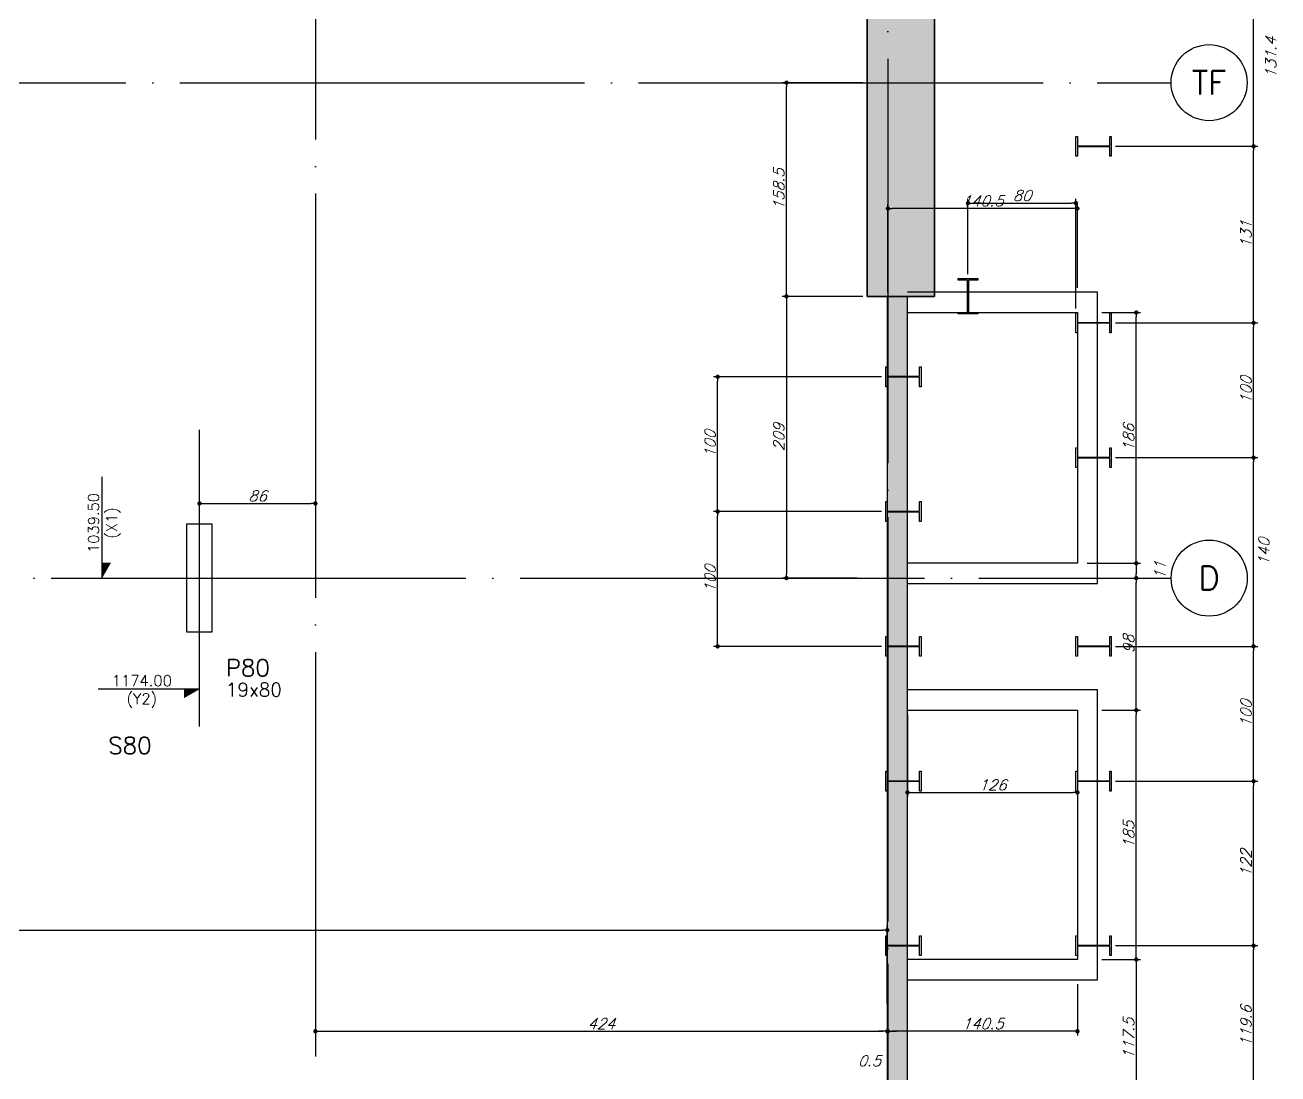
# Model space of a CAD drawing. Header units: millimetres. Extents: x -4281 to 5364, y -2128 to 2372.
# Drawn here: x 2610 to 3539, y -852 to -74 of the extents above; entities that cross this region are included whole.
import ezdxf
from ezdxf.enums import TextEntityAlignment as Align

# ---------------------------------------------------------------- set-up
doc = ezdxf.new("R2010")
doc.units = ezdxf.units.MM
doc.header["$LTSCALE"] = 50
doc.linetypes.add('EIXO', pattern=[6.8, 6, -0.4, 0, -0.4])
doc.layers.add('A-DETL-MBND', color=5, linetype='Continuous', lineweight=9)
for name, color, linetype in [('F-ATRIBUTO', 6, 'Continuous'), ('F-BLOCOS-NOME', 3, 'Continuous'), ('F-COTAS', 106, 'Continuous'), ('F-COTAS-ACUMU-2', 11, 'Continuous'), ('F-COTAS_PM', 106, 'Continuous'), ('F-EIXO', 12, 'EIXO'), ('F-EIXOS-DET', 1, 'Continuous'), ('F-EST-COTA', 1, 'Continuous'), ('F-PILARES-DIM', 172, 'Continuous'), ('F-PILARES-HACH', 174, 'Continuous'), ('F-PILARES-NOME', 170, 'Continuous'), ('F-PILARES-S', 170, 'Continuous'), ('F-PM_EST', 1, 'Continuous'), ('F-SOLIDO-EST', 252, 'Continuous'), ('F-TEXTO', 6, 'Continuous'), ('F-VIGAS', 3, 'Continuous')]:
    doc.layers.add(name, color=color, linetype=linetype)
doc.styles.add('COTA', font='SIMPLEX.SHX')
doc.styles.add('CP-TEXT-INCL', font='romans.shx', dxfattribs={"oblique": 20})
doc.styles.add('MCP', font='romans.shx')
doc.styles.add('ROMANS', font='romans.shx')
doc.dimstyles.new('CP-COTAS-50', dxfattribs={"dimscale": 0.64, "dimtxt": 12.5, "dimasz": 5, "dimexe": 5, "dimexo": 5, "dimgap": 2.5, "dimtad": 1, "dimdec": 1, "dimdsep": 46, "dimtxsty": 'CP-TEXT-INCL', "dimblk1": 'DOT', "dimblk2": 'DOT', "dimsah": 1, "dimcen": 9, "dimclrd": 256, "dimclre": 256, "dimclrt": 256, "dimadec": 0, "dimazin": 0, "dimtfac": 1, "dimtdec": 1, "dimtmove": 2, "dimatfit": 3, "dimldrblk": 'DOT', "dimfxl": 0, "dimtolj": 1, "dimarcsym": 0})

# ---------------------------------------------------------------- blocks, each defined once
blk = doc.blocks.new('*U10')
at = {"layer": 'F-EIXO'}
blk.add_line((0, 0), (0, -2925), dxfattribs=at)
at = {"layer": 'F-TEXTO', "style": 'ROMANS'}
blk.add_attdef('EIXO', text='', height=17.5, rotation=360, dxfattribs=at).set_placement((0, 28.2072), align=Align.MIDDLE_CENTER)
blk = doc.blocks.new('*U4')
at = {"layer": 'F-EIXO'}
blk.add_line((0, 0), (7285, 0), dxfattribs=at)
at = {"layer": 'F-TEXTO', "style": 'ROMANS'}
blk.add_attdef('EIXO', text='', height=17.5, dxfattribs=at).set_placement((-28.2072, 0), align=Align.MIDDLE_CENTER)
blk = doc.blocks.new('*U5')
at = {"layer": 'F-EIXO'}
blk.add_line((0, 0), (7197, 0), dxfattribs=at)
at = {"layer": 'F-TEXTO', "style": 'ROMANS'}
blk.add_attdef('EIXO', text='', height=17.5, dxfattribs=at).set_placement((-28.2072, 0), align=Align.MIDDLE_CENTER)
blk = doc.blocks.new('*U11')
at = {"layer": 'F-EIXO'}
blk.add_line((0, 0), (0, -2934.72), dxfattribs=at)
at = {"layer": 'F-TEXTO', "style": 'ROMANS'}
blk.add_attdef('EIXO', text='', height=17.5, rotation=360, dxfattribs=at).set_placement((0, 28.21), align=Align.MIDDLE_CENTER)
blk = doc.blocks.new('*U69')
at = {"color": 0}
for p, q in [((22.038, -20.79), (22.038, -19.29)), ((23.48, -22.44), (21.98, -22.44))]:
    blk.add_line(p, q, dxfattribs=at)
for points in [[(22.038, -20.79), (22.038, -20.563), (22.168, -20.563), (22.038, -20.563)], [(23.48, -22.44), (23.253, -22.44), (23.253, -22.57), (23.253, -22.44)]]:
    blk.add_solid(points, dxfattribs=at)
at = {"layer": 'F-EIXOS-DET'}
for p, q in [((23.48, -22.99), (23.48, -18.59)), ((21.28, -20.79), (25.68, -20.79))]:
    blk.add_line(p, q, dxfattribs=at)
at = {"layer": 'F-ATRIBUTO', "style": 'CP-TEXT-INCL', "oblique": 20, "flags": 1}
blk.add_attdef('VALORCE', (24.144, -20.961), '', height=0.05, dxfattribs=at)
at = {"layer": 'F-EST-COTA', "color": 2, "style": 'COTA'}
blk.add_attdef('COTAX_CE-2', text='', height=0.16, rotation=90, dxfattribs=at).set_placement((22.038, -19.973), align=Align.BOTTOM_CENTER)
blk.add_attdef('NOME_EIXO_X', text='', height=0.16, rotation=90, dxfattribs=at).set_placement((22.098, -19.973), align=Align.TOP_CENTER)
at = {"layer": 'F-EST-COTA', "color": 2, "style": 'COTA', "flags": 1}
for tag, p in [('COTA_X', (23.648, -20.237)), ('COTA_Y', (23.661, -20.536))]:
    blk.add_attdef(tag, p, '', height=0.2, dxfattribs=at)
at = {"layer": 'F-EST-COTA', "color": 2, "style": 'COTA'}
blk.add_attdef('COTAY_CE-2', text='', height=0.16, dxfattribs=at).set_placement((22.626, -22.44), align=Align.BOTTOM_CENTER)
blk.add_attdef('NOME_EIXO_Y', text='', height=0.16, dxfattribs=at).set_placement((22.626, -22.5), align=Align.TOP_CENTER)
blk = doc.blocks.new('_DOT')
at = {"color": 0, "linetype": 'ByBlock'}
blk.add_line((-0.5, 0), (-1, 0), dxfattribs=at)
at = {"color": 0, "linetype": 'ByBlock', "const_width": 0.5}
blk.add_lwpolyline([(-0.25, 0, 1), (0.25, 0, 1)], format="xyb", close=True, dxfattribs=at)
blk = doc.blocks.new('*D181')
at = {"layer": 'DEFPOINTS', "color": 0, "transparency": 16777216}
for p in [(2825.5, -429.14), (2825.5, -429.14), (2739.5, -484.5)]:
    blk.add_point(p, dxfattribs=at)
at = {"layer": 'F-COTAS', "lineweight": -2, "transparency": 16777216}
for p, q in [((2739.5, -481.3), (2739.5, -425.94)), ((2742.7, -429.14), (2822.3, -429.14))]:
    blk.add_line(p, q, dxfattribs=at)
at = {"layer": 'F-COTAS', "lineweight": -2, "transparency": 16777216, "xscale": 3.2, "yscale": 3.2, "zscale": 3.2, "rotation": 180}
blk.add_blockref('_DOT', (2739.5, -429.14), dxfattribs=at)
at = {"layer": 'F-COTAS', "lineweight": -2, "transparency": 16777216, "xscale": 3.2, "yscale": 3.2, "zscale": 3.2}
blk.add_blockref('_DOT', (2825.5, -429.14), dxfattribs=at)
at = {"layer": 'F-COTAS', "transparency": 16777216, "insert": (2782.5, -423.54), "char_height": 8, "attachment_point": 5, "style": 'CP-TEXT-INCL'}
blk.add_mtext('\\A1;86', dxfattribs=at)
blk = doc.blocks.new('A$C738E28E5')
at = {"layer": 'F-SOLIDO-EST'}
h = blk.add_hatch(color=256, dxfattribs=at)
h.dxf.hatch_style = 1
h.paths.add_polyline_path([(3284.5, -25.5), (3267.5, -25.5), (3266, -8.5), (3253, -8.5), (3251.5, -25.5), (3234.5, -25.5), (3234.5, -275.5), (3284.5, -275.5)])
h = blk.add_hatch(color=256, dxfattribs=at)
h.dxf.hatch_style = 1
h.paths.add_polyline_path([(1781.58, -934.5), (3264.5, -934.5), (3264.5, -275.5), (3249.5, -275.5), (3249.5, -919.5), (1780.63, -919.5), (1544.38, -949.5), (760.5, -949.5), (760.5, -479.5), (645.5, -479.5), (645.5, -498.5), (745.5, -498.5), (745.5, -964.5), (1545.33, -964.5)])
blk = doc.blocks.new('A$C3CB31523')
at = {"layer": 'F-VIGAS'}
for p, q in [((3234.5, 4974.5), (3234.5, 4724.5)), ((3234.5, 4724.5), (3234.5, 4974.5)), ((3284.5, 4724.5), (3284.5, 4974.5)), ((3284.5, 4974.5), (3284.5, 4724.5)), ((3234.5, 4724.5), (3284.5, 4724.5)), ((3284.5, 4724.5), (3234.5, 4724.5))]:
    blk.add_line(p, q, dxfattribs=at)
for points in [[(645.5, 4501.5), (745.5, 4501.5), (745.5, 4035.5), (1545.33, 4035.5), (1781.58, 4065.5), (3264.5, 4065.5), (3264.5, 4724.5)], [(3249.5, 4724.5), (3249.5, 4080.5), (1780.63, 4080.5), (1544.38, 4050.5), (760.5, 4050.5), (760.5, 4520.5), (645.5, 4520.5)]]:
    blk.add_lwpolyline(points, dxfattribs=at)
at = {"layer": 'F-SOLIDO-EST'}
blk.add_blockref('A$C738E28E5', (0, 5000), dxfattribs=at)
blk = doc.blocks.new('*D249')
at = {"layer": 'DEFPOINTS', "color": 0, "transparency": 16777216}
for p in [(2825.5, -766.75), (3249.5, -766.75), (3249.5, -820.66)]:
    blk.add_point(p, dxfattribs=at)
at = {"layer": 'F-COTAS', "lineweight": -2, "transparency": 16777216}
for p, q in [((2825.5, -769.95), (2825.5, -823.86)), ((3249.5, -769.95), (3249.5, -823.86)), ((2828.7, -820.66), (3246.3, -820.66))]:
    blk.add_line(p, q, dxfattribs=at)
at = {"layer": 'F-COTAS', "lineweight": -2, "transparency": 16777216, "xscale": 3.2, "yscale": 3.2, "zscale": 3.2, "rotation": 180}
blk.add_blockref('_DOT', (2825.5, -820.66), dxfattribs=at)
at = {"layer": 'F-COTAS', "lineweight": -2, "transparency": 16777216, "xscale": 3.2, "yscale": 3.2, "zscale": 3.2}
blk.add_blockref('_DOT', (3249.5, -820.66), dxfattribs=at)
at = {"layer": 'F-COTAS', "transparency": 16777216, "insert": (3037.5, -815.06), "char_height": 8, "attachment_point": 5, "style": 'CP-TEXT-INCL'}
blk.add_mtext('\\A1;424', dxfattribs=at)
blk = doc.blocks.new('*D261')
at = {"layer": 'DEFPOINTS', "color": 0, "transparency": 16777216}
for p in [(3249.5, -745.67), (3249.5, -803.49), (1780.63, -919.5)]:
    blk.add_point(p, dxfattribs=at)
at = {"layer": 'F-COTAS', "lineweight": -2, "transparency": 16777216}
for p, q in [((1780.63, -916.3), (1780.63, -742.47)), ((3249.5, -800.29), (3249.5, -742.47)), ((1783.83, -745.67), (3246.3, -745.67))]:
    blk.add_line(p, q, dxfattribs=at)
at = {"layer": 'F-COTAS', "lineweight": -2, "transparency": 16777216, "xscale": 3.2, "yscale": 3.2, "zscale": 3.2, "rotation": 180}
blk.add_blockref('_DOT', (1780.63, -745.67), dxfattribs=at)
at = {"layer": 'F-COTAS', "lineweight": -2, "transparency": 16777216, "xscale": 3.2, "yscale": 3.2, "zscale": 3.2}
blk.add_blockref('_DOT', (3249.5, -745.67), dxfattribs=at)
at = {"layer": 'F-COTAS', "transparency": 16777216, "insert": (2515.07, -740.07), "char_height": 8, "attachment_point": 5, "style": 'CP-TEXT-INCL'}
blk.add_mtext('\\A1;1468.9', dxfattribs=at)
blk = doc.blocks.new('*D262')
at = {"layer": 'DEFPOINTS', "color": 0, "transparency": 16777216}
for p in [(3174.73, -117), (3234.5, -117), (3234.5, -275.5)]:
    blk.add_point(p, dxfattribs=at)
at = {"layer": 'F-COTAS', "lineweight": -2, "transparency": 16777216}
for p, q in [((3231.3, -117), (3171.53, -117)), ((3174.73, -272.3), (3174.73, -120.2)), ((3231.3, -275.5), (3171.53, -275.5))]:
    blk.add_line(p, q, dxfattribs=at)
at = {"layer": 'F-COTAS', "lineweight": -2, "transparency": 16777216, "xscale": 3.2, "yscale": 3.2, "zscale": 3.2}
for p, rotation in [((3174.73, -117), 90), ((3174.73, -275.5), 270)]:
    blk.add_blockref('_DOT', p, dxfattribs=dict(at, rotation=rotation))
at = {"layer": 'F-COTAS', "transparency": 16777216, "insert": (3169.13, -196.25), "char_height": 8, "attachment_point": 5, "rotation": 90, "style": 'CP-TEXT-INCL'}
blk.add_mtext('\\A1;158.5', dxfattribs=at)
blk = doc.blocks.new('*D263')
at = {"layer": 'DEFPOINTS', "color": 0, "transparency": 16777216}
for p in [(3230.5, -275.5), (3174.73, -484.5), (3230.5, -484.5)]:
    blk.add_point(p, dxfattribs=at)
at = {"layer": 'F-COTAS', "lineweight": -2, "transparency": 16777216}
for p, q in [((3227.3, -275.5), (3171.53, -275.5)), ((3174.73, -278.7), (3174.73, -481.3)), ((3227.3, -484.5), (3171.53, -484.5))]:
    blk.add_line(p, q, dxfattribs=at)
at = {"layer": 'F-COTAS', "lineweight": -2, "transparency": 16777216, "xscale": 3.2, "yscale": 3.2, "zscale": 3.2}
for p, rotation in [((3174.73, -275.5), 90), ((3174.73, -484.5), 270)]:
    blk.add_blockref('_DOT', p, dxfattribs=dict(at, rotation=rotation))
at = {"layer": 'F-COTAS', "transparency": 16777216, "insert": (3169.13, -380), "char_height": 8, "attachment_point": 5, "rotation": 90, "style": 'CP-TEXT-INCL'}
blk.add_mtext('\\A1;209', dxfattribs=at)
blk = doc.blocks.new('*D264')
at = {"layer": 'DEFPOINTS', "color": 0, "transparency": 16777216}
for p in [(3250, -210.33), (3250, -275.5), (3390.5, -272.5)]:
    blk.add_point(p, dxfattribs=at)
at = {"layer": 'F-COTAS', "lineweight": -2, "transparency": 16777216}
for p, q in [((3250, -272.3), (3250, -207.13)), ((3387.3, -210.33), (3253.2, -210.33)), ((3390.5, -269.3), (3390.5, -207.13))]:
    blk.add_line(p, q, dxfattribs=at)
at = {"layer": 'F-COTAS', "lineweight": -2, "transparency": 16777216, "xscale": 3.2, "yscale": 3.2, "zscale": 3.2, "rotation": 180}
blk.add_blockref('_DOT', (3250, -210.33), dxfattribs=at)
at = {"layer": 'F-COTAS', "lineweight": -2, "transparency": 16777216, "xscale": 3.2, "yscale": 3.2, "zscale": 3.2}
blk.add_blockref('_DOT', (3390.5, -210.33), dxfattribs=at)
at = {"layer": 'F-COTAS', "transparency": 16777216, "insert": (3320.25, -204.73), "char_height": 8, "attachment_point": 5, "style": 'CP-TEXT-INCL'}
blk.add_mtext('\\A1;140.5', dxfattribs=at)
blk = doc.blocks.new('*D265')
at = {"layer": 'DEFPOINTS', "color": 0, "transparency": 16777216}
for p in [(3250, -767.5), (3390.5, -782.5), (3250, -820.66)]:
    blk.add_point(p, dxfattribs=at)
at = {"layer": 'F-COTAS', "lineweight": -2, "transparency": 16777216}
for p, q in [((3250, -770.7), (3250, -823.86)), ((3390.5, -785.7), (3390.5, -823.86)), ((3387.3, -820.66), (3253.2, -820.66))]:
    blk.add_line(p, q, dxfattribs=at)
at = {"layer": 'F-COTAS', "lineweight": -2, "transparency": 16777216, "xscale": 3.2, "yscale": 3.2, "zscale": 3.2, "rotation": 180}
blk.add_blockref('_DOT', (3250, -820.66), dxfattribs=at)
at = {"layer": 'F-COTAS', "lineweight": -2, "transparency": 16777216, "xscale": 3.2, "yscale": 3.2, "zscale": 3.2}
blk.add_blockref('_DOT', (3390.5, -820.66), dxfattribs=at)
at = {"layer": 'F-COTAS', "transparency": 16777216, "insert": (3320.25, -815.06), "char_height": 8, "attachment_point": 5, "style": 'CP-TEXT-INCL'}
blk.add_mtext('\\A1;140.5', dxfattribs=at)
blk = doc.blocks.new('*D266')
at = {"layer": 'DEFPOINTS', "color": 0, "transparency": 16777216}
for p in [(3405.5, -582.5), (3434.13, -582.5), (3405.5, -767.5)]:
    blk.add_point(p, dxfattribs=at)
at = {"layer": 'F-COTAS', "lineweight": -2, "transparency": 16777216}
for p, q in [((3408.7, -582.5), (3437.33, -582.5)), ((3434.13, -764.3), (3434.13, -585.7)), ((3408.7, -767.5), (3437.33, -767.5))]:
    blk.add_line(p, q, dxfattribs=at)
at = {"layer": 'F-COTAS', "lineweight": -2, "transparency": 16777216, "xscale": 3.2, "yscale": 3.2, "zscale": 3.2}
for p, rotation in [((3434.13, -582.5), 90), ((3434.13, -767.5), 270)]:
    blk.add_blockref('_DOT', p, dxfattribs=dict(at, rotation=rotation))
at = {"layer": 'F-COTAS', "transparency": 16777216, "insert": (3428.53, -675), "char_height": 8, "attachment_point": 5, "rotation": 90, "style": 'CP-TEXT-INCL'}
blk.add_mtext('\\A1;185', dxfattribs=at)
blk = doc.blocks.new('*D267')
at = {"layer": 'DEFPOINTS', "color": 0, "transparency": 16777216}
for p in [(3405.5, -767.5), (3390.5, -885), (3434.13, -885)]:
    blk.add_point(p, dxfattribs=at)
at = {"layer": 'F-COTAS', "lineweight": -2, "transparency": 16777216}
for p, q in [((3408.7, -767.5), (3437.33, -767.5)), ((3434.13, -770.7), (3434.13, -881.8)), ((3393.7, -885), (3437.33, -885))]:
    blk.add_line(p, q, dxfattribs=at)
at = {"layer": 'F-COTAS', "lineweight": -2, "transparency": 16777216, "xscale": 3.2, "yscale": 3.2, "zscale": 3.2}
for p, rotation in [((3434.13, -767.5), 90), ((3434.13, -885), 270)]:
    blk.add_blockref('_DOT', p, dxfattribs=dict(at, rotation=rotation))
at = {"layer": 'F-COTAS', "transparency": 16777216, "insert": (3428.53, -826.25), "char_height": 8, "attachment_point": 5, "rotation": 90, "style": 'CP-TEXT-INCL'}
blk.add_mtext('\\A1;117.5', dxfattribs=at)
blk = doc.blocks.new('*D268')
at = {"layer": 'DEFPOINTS', "color": 0, "transparency": 16777216}
for p in [(3405.5, -484.5), (3434.13, -484.5), (3405.5, -582.5)]:
    blk.add_point(p, dxfattribs=at)
at = {"layer": 'F-COTAS', "lineweight": -2, "transparency": 16777216}
for p, q in [((3408.7, -484.5), (3437.33, -484.5)), ((3434.13, -579.3), (3434.13, -487.7)), ((3408.7, -582.5), (3437.33, -582.5))]:
    blk.add_line(p, q, dxfattribs=at)
at = {"layer": 'F-COTAS', "lineweight": -2, "transparency": 16777216, "xscale": 3.2, "yscale": 3.2, "zscale": 3.2}
for p, rotation in [((3434.13, -484.5), 90), ((3434.13, -582.5), 270)]:
    blk.add_blockref('_DOT', p, dxfattribs=dict(at, rotation=rotation))
at = {"layer": 'F-COTAS', "transparency": 16777216, "insert": (3428.53, -533.5), "char_height": 8, "attachment_point": 5, "rotation": 90, "style": 'CP-TEXT-INCL'}
blk.add_mtext('\\A1;98', dxfattribs=at)
blk = doc.blocks.new('*D269')
at = {"layer": 'DEFPOINTS', "color": 0, "transparency": 16777216}
for p in [(3405.5, -287.5), (3434.13, -287.5), (3405.5, -473.5)]:
    blk.add_point(p, dxfattribs=at)
at = {"layer": 'F-COTAS', "lineweight": -2, "transparency": 16777216}
for p, q in [((3408.7, -287.5), (3437.33, -287.5)), ((3434.13, -470.3), (3434.13, -290.7)), ((3408.7, -473.5), (3437.33, -473.5))]:
    blk.add_line(p, q, dxfattribs=at)
at = {"layer": 'F-COTAS', "lineweight": -2, "transparency": 16777216, "xscale": 3.2, "yscale": 3.2, "zscale": 3.2}
for p, rotation in [((3434.13, -287.5), 90), ((3434.13, -473.5), 270)]:
    blk.add_blockref('_DOT', p, dxfattribs=dict(at, rotation=rotation))
at = {"layer": 'F-COTAS', "transparency": 16777216, "insert": (3428.53, -380.5), "char_height": 8, "attachment_point": 5, "rotation": 90, "style": 'CP-TEXT-INCL'}
blk.add_mtext('\\A1;186', dxfattribs=at)
blk = doc.blocks.new('*D270')
at = {"layer": 'DEFPOINTS', "color": 0, "transparency": 16777216}
for p in [(3394.5, -473.5), (3405.5, -484.5), (3434.13, -484.5)]:
    blk.add_point(p, dxfattribs=at)
at = {"layer": 'F-COTAS', "lineweight": -2, "transparency": 16777216}
for p, q in [((3397.7, -473.5), (3437.33, -473.5)), ((3434.13, -476.7), (3434.13, -481.3)), ((3408.7, -484.5), (3437.33, -484.5))]:
    blk.add_line(p, q, dxfattribs=at)
at = {"layer": 'F-COTAS', "lineweight": -2, "transparency": 16777216, "xscale": 3.2, "yscale": 3.2, "zscale": 3.2}
for p, rotation in [((3434.13, -473.5), 90), ((3434.13, -484.5), 270)]:
    blk.add_blockref('_DOT', p, dxfattribs=dict(at, rotation=rotation))
at = {"layer": 'F-COTAS', "transparency": 16777216, "insert": (3451.73, -479), "char_height": 8, "attachment_point": 5, "rotation": 90, "style": 'CP-TEXT-INCL'}
blk.add_mtext('\\A1;11', dxfattribs=at)
blk = doc.blocks.new('*D277')
at = {"layer": 'DEFPOINTS', "color": 0, "transparency": 16777216}
for p in [(3249.5, -797.7), (3250, -797.7), (3250, -820.66)]:
    blk.add_point(p, dxfattribs=at)
at = {"layer": 'F-COTAS', "lineweight": -2, "transparency": 16777216}
for p, q in [((3249.5, -800.9), (3249.5, -823.86)), ((3250, -800.9), (3250, -823.86)), ((3246.3, -820.66), (3243.1, -820.66)), ((3249.5, -820.66), (3250, -820.66)), ((3253.2, -820.66), (3256.4, -820.66))]:
    blk.add_line(p, q, dxfattribs=at)
at = {"layer": 'F-COTAS', "lineweight": -2, "transparency": 16777216, "xscale": 3.2, "yscale": 3.2, "zscale": 3.2}
blk.add_blockref('_DOT', (3249.5, -820.66), dxfattribs=at)
at = {"layer": 'F-COTAS', "lineweight": -2, "transparency": 16777216, "xscale": 3.2, "yscale": 3.2, "zscale": 3.2, "rotation": 180}
blk.add_blockref('_DOT', (3250, -820.66), dxfattribs=at)
at = {"layer": 'F-COTAS', "transparency": 16777216, "insert": (3236.19, -842.66), "char_height": 8, "attachment_point": 5, "style": 'CP-TEXT-INCL'}
blk.add_mtext('\\A1;0.5', dxfattribs=at)
blk = doc.blocks.new('*D285')
at = {"layer": 'DEFPOINTS', "color": 0, "transparency": 16777216}
for p in [(3264.5, -582.5), (3390.5, -582.5), (3390.5, -643.51)]:
    blk.add_point(p, dxfattribs=at)
at = {"layer": 'F-COTAS', "lineweight": -2, "transparency": 16777216}
for p, q in [((3264.5, -585.7), (3264.5, -646.71)), ((3390.5, -585.7), (3390.5, -646.71)), ((3267.7, -643.51), (3387.3, -643.51))]:
    blk.add_line(p, q, dxfattribs=at)
at = {"layer": 'F-COTAS', "lineweight": -2, "transparency": 16777216, "xscale": 3.2, "yscale": 3.2, "zscale": 3.2, "rotation": 180}
blk.add_blockref('_DOT', (3264.5, -643.51), dxfattribs=at)
at = {"layer": 'F-COTAS', "lineweight": -2, "transparency": 16777216, "xscale": 3.2, "yscale": 3.2, "zscale": 3.2}
blk.add_blockref('_DOT', (3390.5, -643.51), dxfattribs=at)
at = {"layer": 'F-COTAS', "transparency": 16777216, "insert": (3327.5, -637.91), "char_height": 8, "attachment_point": 5, "style": 'CP-TEXT-INCL'}
blk.add_mtext('\\A1;126', dxfattribs=at)
blk = doc.blocks.new('Pilares W Gerdau - W250X38_5-1216230-Térreo')
at = {"layer": 'F-PM_EST'}
for p, q in [((-7.35, 11.98), (-7.35, 13.1)), ((-7.35, 13.1), (7.35, 13.1)), ((-7.35, 13.1), (7.35, 13.1)), ((-7.35, 11.98), (-7.35, 13.1)), ((-0.33, 11.98), (-7.35, 11.98)), ((-0.33, 11.98), (-7.35, 11.98)), ((-0.33, -11.98), (-0.33, 11.98)), ((-0.33, -11.98), (-0.33, 11.98)), ((7.35, 11.98), (0.33, 11.98)), ((0.33, 11.98), (0.33, -11.98)), ((0.33, 11.98), (0.33, -11.98)), ((7.35, 11.98), (0.33, 11.98)), ((7.35, 13.1), (7.35, 11.98)), ((7.35, 13.1), (7.35, 11.98)), ((-7.35, -13.1), (-7.35, -11.98)), ((-7.35, -11.98), (-0.33, -11.98)), ((-7.35, -11.98), (-0.33, -11.98)), ((-7.35, -13.1), (-7.35, -11.98)), ((7.35, -13.1), (-7.35, -13.1)), ((7.35, -13.1), (-7.35, -13.1)), ((0.33, -11.98), (7.35, -11.98)), ((0.33, -11.98), (7.35, -11.98)), ((7.35, -11.98), (7.35, -13.1)), ((7.35, -11.98), (7.35, -13.1))]:
    blk.add_line(p, q, dxfattribs=at)
blk = doc.blocks.new('Pilares W Gerdau - W250X38_5-1331976-Térreo')
at = {"layer": 'F-PM_EST'}
for p, q in [((-7.35, 11.98), (-7.35, 13.1)), ((-7.35, 13.1), (7.35, 13.1)), ((-7.35, 13.1), (7.35, 13.1)), ((-7.35, 11.98), (-7.35, 13.1)), ((-0.33, 11.98), (-7.35, 11.98)), ((-0.33, 11.98), (-7.35, 11.98)), ((-0.33, -11.98), (-0.33, 11.98)), ((-0.33, -11.98), (-0.33, 11.98)), ((7.35, 11.98), (0.33, 11.98)), ((0.33, 11.98), (0.33, -11.98)), ((0.33, 11.98), (0.33, -11.98)), ((7.35, 11.98), (0.33, 11.98)), ((7.35, 13.1), (7.35, 11.98)), ((7.35, 13.1), (7.35, 11.98)), ((-7.35, -13.1), (-7.35, -11.98)), ((-7.35, -11.98), (-0.33, -11.98)), ((-7.35, -11.98), (-0.33, -11.98)), ((-7.35, -13.1), (-7.35, -11.98)), ((7.35, -13.1), (-7.35, -13.1)), ((7.35, -13.1), (-7.35, -13.1)), ((0.33, -11.98), (7.35, -11.98)), ((0.33, -11.98), (7.35, -11.98)), ((7.35, -11.98), (7.35, -13.1)), ((7.35, -11.98), (7.35, -13.1))]:
    blk.add_line(p, q, dxfattribs=at)
blk = doc.blocks.new('Pilares W Gerdau - W250X38_5-1227329-Térreo')
at = {"layer": 'F-PM_EST'}
for p, q in [((-7.35, 11.98), (-7.35, 13.1)), ((-7.35, 13.1), (7.35, 13.1)), ((-7.35, 13.1), (7.35, 13.1)), ((-7.35, 11.98), (-7.35, 13.1)), ((-0.33, 11.98), (-7.35, 11.98)), ((-0.33, 11.98), (-7.35, 11.98)), ((-0.33, -11.98), (-0.33, 11.98)), ((-0.33, -11.98), (-0.33, 11.98)), ((7.35, 11.98), (0.33, 11.98)), ((0.33, 11.98), (0.33, -11.98)), ((0.33, 11.98), (0.33, -11.98)), ((7.35, 11.98), (0.33, 11.98)), ((7.35, 13.1), (7.35, 11.98)), ((7.35, 13.1), (7.35, 11.98)), ((-7.35, -13.1), (-7.35, -11.98)), ((-7.35, -11.98), (-0.33, -11.98)), ((-7.35, -11.98), (-0.33, -11.98)), ((-7.35, -13.1), (-7.35, -11.98)), ((7.35, -13.1), (-7.35, -13.1)), ((7.35, -13.1), (-7.35, -13.1)), ((0.33, -11.98), (7.35, -11.98)), ((0.33, -11.98), (7.35, -11.98)), ((7.35, -11.98), (7.35, -13.1)), ((7.35, -11.98), (7.35, -13.1))]:
    blk.add_line(p, q, dxfattribs=at)
blk = doc.blocks.new('Pilares W Gerdau - W250X38_5-1227001-Térreo')
at = {"layer": 'F-PM_EST'}
for p, q in [((-7.35, 11.98), (-7.35, 13.1)), ((-7.35, 13.1), (7.35, 13.1)), ((-7.35, 13.1), (7.35, 13.1)), ((-7.35, 11.98), (-7.35, 13.1)), ((-0.33, 11.98), (-7.35, 11.98)), ((-0.33, 11.98), (-7.35, 11.98)), ((-0.33, -11.98), (-0.33, 11.98)), ((-0.33, -11.98), (-0.33, 11.98)), ((7.35, 11.98), (0.33, 11.98)), ((0.33, 11.98), (0.33, -11.98)), ((0.33, 11.98), (0.33, -11.98)), ((7.35, 11.98), (0.33, 11.98)), ((7.35, 13.1), (7.35, 11.98)), ((7.35, 13.1), (7.35, 11.98)), ((-7.35, -13.1), (-7.35, -11.98)), ((-7.35, -11.98), (-0.33, -11.98)), ((-7.35, -11.98), (-0.33, -11.98)), ((-7.35, -13.1), (-7.35, -11.98)), ((7.35, -13.1), (-7.35, -13.1)), ((7.35, -13.1), (-7.35, -13.1)), ((0.33, -11.98), (7.35, -11.98)), ((0.33, -11.98), (7.35, -11.98)), ((7.35, -11.98), (7.35, -13.1)), ((7.35, -11.98), (7.35, -13.1))]:
    blk.add_line(p, q, dxfattribs=at)
blk = doc.blocks.new('*D391')
at = {"layer": 'DEFPOINTS', "color": 0, "transparency": 16777216}
for p in [(3415.55, -757.16), (3521.1, -757.16), (3415.55, -876.78)]:
    blk.add_point(p, dxfattribs=at)
at = {"layer": 'F-COTAS_PM', "lineweight": -2, "transparency": 16777216}
for p, q in [((3418.75, -757.16), (3524.3, -757.16)), ((3521.1, -873.58), (3521.1, -760.36)), ((3418.75, -876.78), (3524.3, -876.78))]:
    blk.add_line(p, q, dxfattribs=at)
at = {"layer": 'F-COTAS_PM', "lineweight": -2, "transparency": 16777216, "xscale": 3.2, "yscale": 3.2, "zscale": 3.2}
for p, rotation in [((3521.1, -757.16), 90), ((3521.1, -876.78), 270)]:
    blk.add_blockref('_DOT', p, dxfattribs=dict(at, rotation=rotation))
at = {"layer": 'F-COTAS_PM', "transparency": 16777216, "insert": (3515.5, -816.97), "char_height": 8, "attachment_point": 5, "rotation": 90, "style": 'CP-TEXT-INCL'}
blk.add_mtext('\\A1;119.6', dxfattribs=at)
blk = doc.blocks.new('*D392')
at = {"layer": 'DEFPOINTS', "color": 0, "transparency": 16777216}
for p in [(3415.55, -635.16), (3521.1, -635.16), (3415.55, -757.16)]:
    blk.add_point(p, dxfattribs=at)
at = {"layer": 'F-COTAS_PM', "lineweight": -2, "transparency": 16777216}
for p, q in [((3418.75, -635.16), (3524.3, -635.16)), ((3521.1, -753.96), (3521.1, -638.36)), ((3418.75, -757.16), (3524.3, -757.16))]:
    blk.add_line(p, q, dxfattribs=at)
at = {"layer": 'F-COTAS_PM', "lineweight": -2, "transparency": 16777216, "xscale": 3.2, "yscale": 3.2, "zscale": 3.2}
for p, rotation in [((3521.1, -635.16), 90), ((3521.1, -757.16), 270)]:
    blk.add_blockref('_DOT', p, dxfattribs=dict(at, rotation=rotation))
at = {"layer": 'F-COTAS_PM', "transparency": 16777216, "insert": (3515.5, -696.16), "char_height": 8, "attachment_point": 5, "rotation": 90, "style": 'CP-TEXT-INCL'}
blk.add_mtext('\\A1;122', dxfattribs=at)
blk = doc.blocks.new('*D393')
at = {"layer": 'DEFPOINTS', "color": 0, "transparency": 16777216}
for p in [(3415.55, -535.16), (3521.1, -535.16), (3415.55, -635.16)]:
    blk.add_point(p, dxfattribs=at)
at = {"layer": 'F-COTAS_PM', "lineweight": -2, "transparency": 16777216}
for p, q in [((3418.75, -535.16), (3524.3, -535.16)), ((3521.1, -631.96), (3521.1, -538.36)), ((3418.75, -635.16), (3524.3, -635.16))]:
    blk.add_line(p, q, dxfattribs=at)
at = {"layer": 'F-COTAS_PM', "lineweight": -2, "transparency": 16777216, "xscale": 3.2, "yscale": 3.2, "zscale": 3.2}
for p, rotation in [((3521.1, -535.16), 90), ((3521.1, -635.16), 270)]:
    blk.add_blockref('_DOT', p, dxfattribs=dict(at, rotation=rotation))
at = {"layer": 'F-COTAS_PM', "transparency": 16777216, "insert": (3515.5, -585.16), "char_height": 8, "attachment_point": 5, "rotation": 90, "style": 'CP-TEXT-INCL'}
blk.add_mtext('\\A1;100', dxfattribs=at)
blk = doc.blocks.new('*D394')
at = {"layer": 'DEFPOINTS', "color": 0, "transparency": 16777216}
for p in [(3415.55, -395.16), (3521.1, -395.16), (3415.55, -535.16)]:
    blk.add_point(p, dxfattribs=at)
at = {"layer": 'F-COTAS_PM', "lineweight": -2, "transparency": 16777216}
for p, q in [((3418.75, -395.16), (3524.3, -395.16)), ((3521.1, -531.96), (3521.1, -398.36)), ((3418.75, -535.16), (3524.3, -535.16))]:
    blk.add_line(p, q, dxfattribs=at)
at = {"layer": 'F-COTAS_PM', "lineweight": -2, "transparency": 16777216, "xscale": 3.2, "yscale": 3.2, "zscale": 3.2}
for p, rotation in [((3521.1, -395.16), 90), ((3521.1, -535.16), 270)]:
    blk.add_blockref('_DOT', p, dxfattribs=dict(at, rotation=rotation))
at = {"layer": 'F-COTAS_PM', "transparency": 16777216, "insert": (3528.77, -465.16), "char_height": 8, "attachment_point": 5, "rotation": 90, "style": 'CP-TEXT-INCL'}
blk.add_mtext('\\A1;140', dxfattribs=at)
blk = doc.blocks.new('*D395')
at = {"layer": 'DEFPOINTS', "color": 0, "transparency": 16777216}
for p in [(3415.55, -295.16), (3521.1, -295.16), (3415.55, -395.16)]:
    blk.add_point(p, dxfattribs=at)
at = {"layer": 'F-COTAS_PM', "lineweight": -2, "transparency": 16777216}
for p, q in [((3418.75, -295.16), (3524.3, -295.16)), ((3521.1, -391.96), (3521.1, -298.36)), ((3418.75, -395.16), (3524.3, -395.16))]:
    blk.add_line(p, q, dxfattribs=at)
at = {"layer": 'F-COTAS_PM', "lineweight": -2, "transparency": 16777216, "xscale": 3.2, "yscale": 3.2, "zscale": 3.2}
for p, rotation in [((3521.1, -295.16), 90), ((3521.1, -395.16), 270)]:
    blk.add_blockref('_DOT', p, dxfattribs=dict(at, rotation=rotation))
at = {"layer": 'F-COTAS_PM', "transparency": 16777216, "insert": (3515.5, -345.16), "char_height": 8, "attachment_point": 5, "rotation": 90, "style": 'CP-TEXT-INCL'}
blk.add_mtext('\\A1;100', dxfattribs=at)
blk = doc.blocks.new('*D404')
at = {"layer": 'DEFPOINTS', "color": 0, "transparency": 16777216}
for p in [(3389.35, -206.37), (3309.35, -262.35), (3389.35, -287.81)]:
    blk.add_point(p, dxfattribs=at)
at = {"layer": 'F-COTAS_PM', "lineweight": -2, "transparency": 16777216}
for p, q in [((3309.35, -259.15), (3309.35, -203.17)), ((3389.35, -284.61), (3389.35, -203.17)), ((3312.55, -206.37), (3386.15, -206.37))]:
    blk.add_line(p, q, dxfattribs=at)
at = {"layer": 'F-COTAS_PM', "lineweight": -2, "transparency": 16777216, "xscale": 3.2, "yscale": 3.2, "zscale": 3.2, "rotation": 180}
blk.add_blockref('_DOT', (3309.35, -206.37), dxfattribs=at)
at = {"layer": 'F-COTAS_PM', "lineweight": -2, "transparency": 16777216, "xscale": 3.2, "yscale": 3.2, "zscale": 3.2}
blk.add_blockref('_DOT', (3389.35, -206.37), dxfattribs=at)
at = {"layer": 'F-COTAS_PM', "transparency": 16777216, "insert": (3349.35, -200.77), "char_height": 8, "attachment_point": 5, "style": 'CP-TEXT-INCL'}
blk.add_mtext('\\A1;80', dxfattribs=at)
blk = doc.blocks.new('*D413')
at = {"layer": 'DEFPOINTS', "color": 0, "transparency": 16777216}
for p in [(3123.74, -435.16), (3248.35, -435.16), (3248.35, -535.16)]:
    blk.add_point(p, dxfattribs=at)
at = {"layer": 'F-COTAS_PM', "lineweight": -2, "transparency": 16777216}
for p, q in [((3245.15, -435.16), (3120.54, -435.16)), ((3123.74, -531.96), (3123.74, -438.36)), ((3245.15, -535.16), (3120.54, -535.16))]:
    blk.add_line(p, q, dxfattribs=at)
at = {"layer": 'F-COTAS_PM', "lineweight": -2, "transparency": 16777216, "xscale": 3.2, "yscale": 3.2, "zscale": 3.2}
for p, rotation in [((3123.74, -435.16), 90), ((3123.74, -535.16), 270)]:
    blk.add_blockref('_DOT', p, dxfattribs=dict(at, rotation=rotation))
at = {"layer": 'F-COTAS_PM', "transparency": 16777216, "insert": (3118.14, -485.16), "char_height": 8, "attachment_point": 5, "rotation": 90, "style": 'CP-TEXT-INCL'}
blk.add_mtext('\\A1;100', dxfattribs=at)
blk = doc.blocks.new('*D414')
at = {"layer": 'DEFPOINTS', "color": 0, "transparency": 16777216}
for p in [(3123.74, -335.16), (3248.35, -335.16), (3248.35, -435.16)]:
    blk.add_point(p, dxfattribs=at)
at = {"layer": 'F-COTAS_PM', "lineweight": -2, "transparency": 16777216}
for p, q in [((3245.15, -335.16), (3120.54, -335.16)), ((3123.74, -431.96), (3123.74, -338.36)), ((3245.15, -435.16), (3120.54, -435.16))]:
    blk.add_line(p, q, dxfattribs=at)
at = {"layer": 'F-COTAS_PM', "lineweight": -2, "transparency": 16777216, "xscale": 3.2, "yscale": 3.2, "zscale": 3.2}
for p, rotation in [((3123.74, -335.16), 90), ((3123.74, -435.16), 270)]:
    blk.add_blockref('_DOT', p, dxfattribs=dict(at, rotation=rotation))
at = {"layer": 'F-COTAS_PM', "transparency": 16777216, "insert": (3118.14, -385.16), "char_height": 8, "attachment_point": 5, "rotation": 90, "style": 'CP-TEXT-INCL'}
blk.add_mtext('\\A1;100', dxfattribs=at)
blk = doc.blocks.new('*D415')
at = {"layer": 'DEFPOINTS', "color": 0, "transparency": 16777216}
for p in [(3415.55, -164.16), (3521.1, -164.16), (3415.55, -295.16)]:
    blk.add_point(p, dxfattribs=at)
at = {"layer": 'F-COTAS_PM', "lineweight": -2, "transparency": 16777216}
for p, q in [((3418.75, -164.16), (3524.3, -164.16)), ((3521.1, -291.96), (3521.1, -167.36)), ((3418.75, -295.16), (3524.3, -295.16))]:
    blk.add_line(p, q, dxfattribs=at)
at = {"layer": 'F-COTAS_PM', "lineweight": -2, "transparency": 16777216, "xscale": 3.2, "yscale": 3.2, "zscale": 3.2}
for p, rotation in [((3521.1, -164.16), 90), ((3521.1, -295.16), 270)]:
    blk.add_blockref('_DOT', p, dxfattribs=dict(at, rotation=rotation))
at = {"layer": 'F-COTAS_PM', "transparency": 16777216, "insert": (3515.5, -229.66), "char_height": 8, "attachment_point": 5, "rotation": 90, "style": 'CP-TEXT-INCL'}
blk.add_mtext('\\A1;131', dxfattribs=at)
blk = doc.blocks.new('*D416')
at = {"layer": 'DEFPOINTS', "color": 0, "transparency": 16777216}
for p in [(3415.55, -32.78), (3521.1, -32.78), (3415.55, -164.16)]:
    blk.add_point(p, dxfattribs=at)
at = {"layer": 'F-COTAS_PM', "lineweight": -2, "transparency": 16777216}
for p, q in [((3418.75, -32.78), (3524.3, -32.78)), ((3521.1, -160.96), (3521.1, -35.98)), ((3418.75, -164.16), (3524.3, -164.16))]:
    blk.add_line(p, q, dxfattribs=at)
at = {"layer": 'F-COTAS_PM', "lineweight": -2, "transparency": 16777216, "xscale": 3.2, "yscale": 3.2, "zscale": 3.2}
for p, rotation in [((3521.1, -32.78), 90), ((3521.1, -164.16), 270)]:
    blk.add_blockref('_DOT', p, dxfattribs=dict(at, rotation=rotation))
at = {"layer": 'F-COTAS_PM', "transparency": 16777216, "insert": (3533.93, -98.47), "char_height": 8, "attachment_point": 5, "rotation": 90, "style": 'CP-TEXT-INCL'}
blk.add_mtext('\\A1;131.4', dxfattribs=at)

msp = doc.modelspace()

# ---------------------------------------------------------------- hatches: boundary and pattern name
at = {"layer": 'F-PILARES-HACH'}
h = msp.add_hatch(dxfattribs=at)
h.set_pattern_fill('ANSI31', color=256, scale=50, style=0)
h.paths.add_polyline_path([(2719.5, -238), (2799.5, -238), (2799.5, -219), (2719.5, -219)], flags=16)
h = msp.add_hatch(dxfattribs=at)
h.set_pattern_fill('ANSI31', color=256, scale=50, style=0)
h.paths.add_polyline_path([(2945, -738.5), (2964, -738.5), (2964, -658.5), (2945, -658.5)], flags=16)
h = msp.add_hatch(dxfattribs=at)
h.set_pattern_fill('ANSI31', color=256, scale=50, style=0)
h.paths.add_polyline_path([(3449, -796.5), (3464, -796.5), (3464, -687.5), (3449, -687.5)], flags=16)

# ---------------------------------------------------------------- linework, layer by layer
at = {"layer": 'F-EIXO', "color": 2, "linetype": 'Continuous'}
for centre in [(3488.16, -117), (3488.2, -484.5)]:
    msp.add_circle(centre, 28.21, dxfattribs=at)
at = {"layer": 'F-PILARES-S', "linetype": 'Continuous'}
msp.add_lwpolyline([(2730, -524.5), (2749, -524.5), (2749, -444.5), (2730, -444.5), (2730, -524.5)], dxfattribs=at)
at = {"layer": 'F-VIGAS'}
for points in [[(3264.5, -488.5), (3405.5, -488.5), (3405.5, -272.5), (3264.5, -272.5)], [(3264.5, -287.5), (3390.5, -287.5), (3390.5, -473.5), (3264.5, -473.5)], [(3264.5, -782.5), (3405.5, -782.5), (3405.5, -567.5), (3264.5, -567.5)], [(3264.5, -582.5), (3390.5, -582.5), (3390.5, -767.5), (3264.5, -767.5)]]:
    msp.add_lwpolyline(points, dxfattribs=at)

# ---------------------------------------------------------------- block references
at = {"layer": 'A-DETL-MBND'}
for name, p, rotation in [('Pilares W Gerdau - W250X38_5-1227001-Térreo', (3402.45, -164.16), 90.0000000000001), ('Pilares W Gerdau - W250X38_5-1331976-Térreo', (3309.35, -275.45), 180), ('Pilares W Gerdau - W250X38_5-1216230-Térreo', (3402.45, -295.16), 90.0000000000001), ('Pilares W Gerdau - W250X38_5-1227329-Térreo', (3261.45, -335.16), 90.0000000000001), ('Pilares W Gerdau - W250X38_5-1216230-Térreo', (3402.45, -395.16), 90.0000000000001), ('Pilares W Gerdau - W250X38_5-1227329-Térreo', (3261.45, -435.16), 90.0000000000001), ('Pilares W Gerdau - W250X38_5-1227329-Térreo', (3261.45, -535.16), 90.0000000000001), ('Pilares W Gerdau - W250X38_5-1216230-Térreo', (3402.45, -535.16), 90.0000000000001), ('Pilares W Gerdau - W250X38_5-1227329-Térreo', (3261.45, -635.16), 90.0000000000001), ('Pilares W Gerdau - W250X38_5-1216230-Térreo', (3402.45, -635.16), 90.0000000000001), ('Pilares W Gerdau - W250X38_5-1227329-Térreo', (3261.45, -757.16), 90.0000000000001), ('Pilares W Gerdau - W250X38_5-1216230-Térreo', (3402.45, -757.16), 90.0000000000001)]:
    msp.add_blockref(name, p, dxfattribs=dict(at, rotation=rotation))
at = {"layer": 'F-COTAS-ACUMU-2', "xscale": 50, "yscale": 50, "zscale": 50}
msp.add_blockref('*U69', (1565.5, 555), dxfattribs=at).add_auto_attribs({'COTAY_CE-2': '1174.00', 'COTAX_CE-2': '1039.50', 'NOME_EIXO_Y': '(Y2)', 'NOME_EIXO_X': '(X1)'})
at = {"layer": 'F-EIXO', "linetype": 'Continuous'}
for name, p in [('*U11', (3250, 1941.36)), ('*U10', (2825.5, 1841.36)), ('*U5', (-3736.84, -117)), ('*U4', (-3824.8, -484.5))]:
    msp.add_blockref(name, p, dxfattribs=at)
at = {"layer": 'F-VIGAS', "linetype": 'Continuous'}
msp.add_blockref('A$C3CB31523', (0, -5000), dxfattribs=at)

# ---------------------------------------------------------------- texts
at = {"layer": 'F-BLOCOS-NOME', "linetype": 'Continuous', "style": 'MCP'}
msp.add_text('S80', height=12.5, dxfattribs=at).set_placement((2671.89, -614.98))
at = {"layer": 'F-PILARES-DIM', "linetype": 'Continuous', "style": 'MCP'}
msp.add_text('19x80', height=10, dxfattribs=at).set_placement((2759.06, -572.3))
at = {"layer": 'F-PILARES-NOME', "linetype": 'Continuous', "style": 'MCP'}
msp.add_text('P80', height=12.5, dxfattribs=at).set_placement((2759.06, -557.3))
at = {"layer": 'F-TEXTO', "linetype": 'Continuous', "style": 'ROMANS'}
for s, p in [('TF', (3488.16, -117)), ('D', (3488.2, -484.5))]:
    msp.add_text(s, height=17.5, dxfattribs=at).set_placement(p, align=Align.MIDDLE_CENTER)

# ---------------------------------------------------------------- dimensions: what is measured, and where the dimension line sits
at = {"layer": 'F-COTAS'}
for base, p1, p2, picture, middle in [((3174.73, -117), (3234.5, -275.5), (3234.5, -117), '*D262', (3169.13, -196.25)), ((3174.73, -484.5), (3230.5, -275.5), (3230.5, -484.5), '*D263', (3169.13, -380)), ((3434.13, -287.5), (3405.5, -473.5), (3405.5, -287.5), '*D269', (3428.53, -380.5)), ((3434.13, -484.5), (3394.5, -473.5), (3405.5, -484.5), '*D270', (3451.73, -479)), ((3434.13, -484.5), (3405.5, -582.5), (3405.5, -484.5), '*D268', (3428.53, -533.5)), ((3434.13, -582.5), (3405.5, -767.5), (3405.5, -582.5), '*D266', (3428.53, -675)), ((3434.13, -885), (3405.5, -767.5), (3390.5, -885), '*D267', (3428.53, -826.25))]:
    dim = msp.add_linear_dim(base=base, p1=p1, p2=p2, angle=90, dimstyle='CP-COTAS-50', override={"dimfxl": 10}, dxfattribs=at)
    dim.commit()
    dim.dimension.update_dxf_attribs({"geometry": picture, "text_midpoint": middle})
for base, p1, p2, picture, middle in [((3250, -210.33), (3390.5, -272.5), (3250, -275.5), '*D264', (3320.25, -204.73)), ((3390.5, -643.51), (3264.5, -582.5), (3390.5, -582.5), '*D285', (3327.5, -637.91)), ((3249.5, -745.67), (1780.63, -919.5), (3249.5, -803.49), '*D261', (2515.07, -740.07)), ((3249.5, -820.66), (2825.5, -766.75), (3249.5, -766.75), '*D249', (3037.5, -815.06)), ((3250, -820.66), (3390.5, -782.5), (3250, -767.5), '*D265', (3320.25, -815.06))]:
    dim = msp.add_linear_dim(base=base, p1=p1, p2=p2, dimstyle='CP-COTAS-50', override={"dimfxl": 10}, dxfattribs=at)
    dim.commit()
    dim.dimension.update_dxf_attribs({"geometry": picture, "text_midpoint": middle})
dim = msp.add_linear_dim(base=(2825.5, -429.14), p1=(2739.5, -484.5), p2=(2825.5, -429.14), dimstyle='CP-COTAS-50', dxfattribs=at)
dim.commit()
dim.dimension.update_dxf_attribs({"geometry": '*D181', "text_midpoint": (2782.5, -423.54)})
dim = msp.add_linear_dim(base=(3250, -820.66), p1=(3249.5, -797.7), p2=(3250, -797.7), dimstyle='CP-COTAS-50', override={"dimfxl": 10}, dxfattribs=at)
dim.commit()
dim.dimension.update_dxf_attribs({"geometry": '*D277', "text_midpoint": (3236.19, -842.66), "dimtype": 160})
at = {"layer": 'F-COTAS_PM'}
for base, p1, p2, picture, middle in [((3521.1, -32.78), (3415.55, -164.16), (3415.55, -32.78), '*D416', (3533.93, -98.47)), ((3521.1, -395.16), (3415.55, -535.16), (3415.55, -395.16), '*D394', (3528.77, -465.16))]:
    dim = msp.add_linear_dim(base=base, p1=p1, p2=p2, angle=90, dimstyle='CP-COTAS-50', override={"dimfxl": 10}, dxfattribs=at)
    dim.commit()
    dim.dimension.update_dxf_attribs({"geometry": picture, "text_midpoint": middle, "dimtype": 160})
for base, p1, p2, picture, middle in [((3521.1, -164.16), (3415.55, -295.16), (3415.55, -164.16), '*D415', (3515.5, -229.66)), ((3521.1, -295.16), (3415.55, -395.16), (3415.55, -295.16), '*D395', (3515.5, -345.16)), ((3123.74, -335.16), (3248.35, -435.16), (3248.35, -335.16), '*D414', (3118.14, -385.16)), ((3123.74, -435.16), (3248.35, -535.16), (3248.35, -435.16), '*D413', (3118.14, -485.16)), ((3521.1, -535.16), (3415.55, -635.16), (3415.55, -535.16), '*D393', (3515.5, -585.16)), ((3521.1, -635.16), (3415.55, -757.16), (3415.55, -635.16), '*D392', (3515.5, -696.16)), ((3521.1, -757.16), (3415.55, -876.78), (3415.55, -757.16), '*D391', (3515.5, -816.97))]:
    dim = msp.add_linear_dim(base=base, p1=p1, p2=p2, angle=90, dimstyle='CP-COTAS-50', override={"dimfxl": 10}, dxfattribs=at)
    dim.commit()
    dim.dimension.update_dxf_attribs({"geometry": picture, "text_midpoint": middle})
dim = msp.add_linear_dim(base=(3389.35, -206.37), p1=(3309.35, -262.35), p2=(3389.35, -287.81), dimstyle='CP-COTAS-50', override={"dimfxl": 10}, dxfattribs=at)
dim.commit()
dim.dimension.update_dxf_attribs({"geometry": '*D404', "text_midpoint": (3349.35, -200.77)})

doc.saveas('drawing.dxf')
